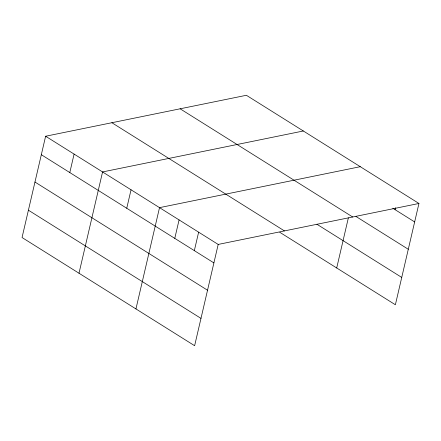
<?xml version="1.0" encoding="UTF-8"?>
<svg xmlns="http://www.w3.org/2000/svg" width="441" height="441" viewBox="0 0 441 441"><rect width="100%" height="100%" fill="white"/><g stroke="black" fill="none" stroke-linecap="round" stroke-linejoin="round"><path stroke-width="0.66" d="M418.95 203.472L246.376 95.284L45.621 136.236L22.05 237.528L194.624 345.716L218.196 244.43L418.95 203.472L395.379 304.764L279.754 232.275M69.799 172.558L74.094 154.091M79 273.233L102.571 171.94L303.325 130.988M126.749 208.257L131.043 189.79M135.949 308.932L159.521 207.645L360.275 166.687M174.779 238.372L179.079 219.905M194.338 250.631L198.637 232.164M336.703 267.979L348.368 217.848M395.092 209.679L395.555 207.7M392.793 208.235L414.65 221.939M355.948 216.454L408.294 249.27M180.126 108.8L352.701 216.989M316.914 224.254L401.74 277.428M111.871 122.725L284.445 230.913M45.621 136.236L218.196 244.43M41.322 154.708L213.896 262.897M34.966 182.039L207.535 290.228M28.411 210.197L200.986 318.385"/></g></svg>
